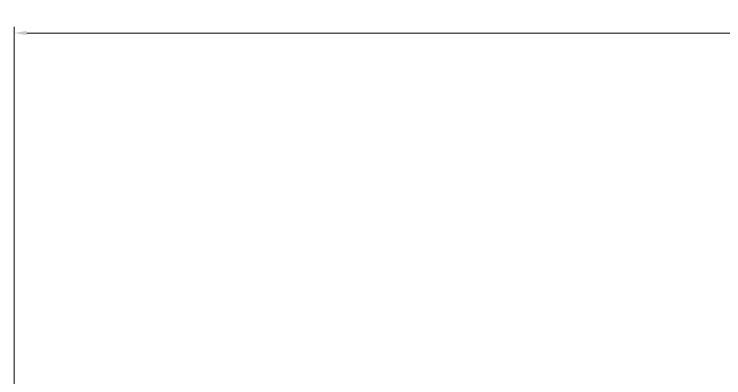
# Model space of a CAD drawing. Extents: x -158665 to 747974, y -1078007 to -307893.
# Drawn here: x 134876 to 160333, y -461980 to -448940 of the extents above; entities that cross this region are included whole.
import ezdxf

# ---------------------------------------------------------------- set-up
doc = ezdxf.new("R2010")
doc.units = 0
doc.header["$LTSCALE"] = 0.02
doc.header["$MEASUREMENT"] = 0
doc.header["$PDMODE"] = 35
doc.header["$PDSIZE"] = 150
doc.layers.get('0').update_dxf_attribs({"linetype": 'CONTINUOUS'})
doc.layers.get('Defpoints').update_dxf_attribs({"linetype": 'CONTINUOUS'})
doc.styles.add('仿宋', font='仿宋_GB2312_1.ttf', dxfattribs={"width": 0.7})
doc.dimstyles.new('180', dxfattribs={"dimscale": 180, "dimtxt": 2.7, "dimasz": 2.5, "dimexe": 1.25, "dimexo": 0.625, "dimtad": 1, "dimdec": 0, "dimdsep": 46, "dimtxsty": '仿宋', "dimcen": 2.5, "dimclrd": 3, "dimclre": 3, "dimclrt": 4, "dimazin": 0, "dimtfac": 1, "dimtdec": 0, "dimtmove": 0, "dimatfit": 3, "dimfxl": 1.25, "dimlwd": 13, "dimlwe": 13, "dimarcsym": 0})

# ---------------------------------------------------------------- blocks, each defined once
blk = doc.blocks.new('*D598')
at = {"color": 3, "lineweight": 13, "ltscale": 3}
for p, q in [((134876, -489673), (134876, -449390)), ((195383, -499878), (195383, -449390))]:
    blk.add_line(p, q, dxfattribs=at)
at = {"color": 3, "linetype": 'ByBlock', "lineweight": 13, "ltscale": 3}
blk.add_line((194933, -449615), (135326, -449615), dxfattribs=at)
at = {"color": 3, "ltscale": 3}
for points in [[(135326, -449540), (135326, -449690), (134876, -449615)], [(194933, -449540), (194933, -449690), (195383, -449615)]]:
    blk.add_solid(points, dxfattribs=at)
at = {"layer": 'Defpoints', "color": 0, "ltscale": 3}
for p in [(134876, -449615), (134876, -489785), (195383, -499991)]:
    blk.add_point(p, dxfattribs=at)
at = {"color": 4, "ltscale": 3, "insert": (165129, -449259), "char_height": 486, "attachment_point": 5, "style": '仿宋'}
blk.add_mtext('60507', dxfattribs=at)

msp = doc.modelspace()

# ---------------------------------------------------------------- dimensions: what is measured, and where the dimension line sits
at = {"color": 8, "ltscale": 3}
dim = msp.add_linear_dim(base=(134875.9, -449614.9), p1=(195382.8, -499990.8), p2=(134875.9, -489785.1), dimstyle='180', dxfattribs=at)
dim.commit()
dim.dimension.update_dxf_attribs({"geometry": '*D598', "text_midpoint": (165129.3, -449259.4)})

doc.saveas('drawing.dxf')
